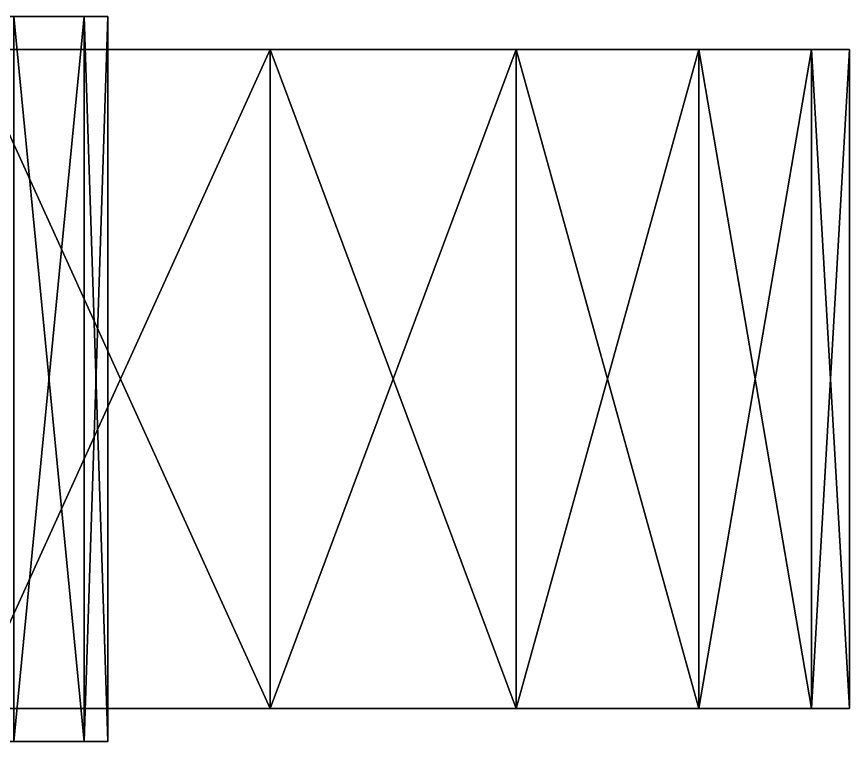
# Model space of a CAD drawing. Header units: millimetres. Extents: x -510 to 550, y -577 to 577.
# Drawn here: x 69.5 to 120, y -512 to -468 of the extents above; entities that cross this region are included whole.
import ezdxf

# ---------------------------------------------------------------- set-up
doc = ezdxf.new("R2010")
doc.units = ezdxf.units.MM
doc.layers.add('wheel_mid_right_visual_0', color=7, linetype='Continuous', true_color=0x14171a)
doc.layers.add('wheel_mid_right_visual_1', color=7, linetype='Continuous', true_color=0x7a858c)

msp = doc.modelspace()

# ---------------------------------------------------------------- linework, layer by layer
at = {"layer": 'wheel_mid_right_visual_0', "true_color": 0x14171a}
for points in [[(0, -470, -280), (117.694, -470, -256.589), (120, -470, -280)], [(0, -470, -280), (110.866, -470, -234.078), (117.694, -470, -256.589)], [(0, -470, -280), (99.776, -470, -213.331), (110.866, -470, -234.078)], [(0, -470, -280), (84.853, -470, -195.147), (99.776, -470, -213.331)], [(0, -470, -280), (66.668, -470, -180.224), (84.853, -470, -195.147)], [(0, -470, -280), (84.853, -470, -364.853), (66.668, -470, -379.776)], [(0, -470, -280), (99.776, -470, -346.668), (84.853, -470, -364.853)], [(0, -470, -280), (110.866, -470, -325.922), (99.776, -470, -346.668)], [(0, -470, -280), (117.694, -470, -303.411), (110.866, -470, -325.922)], [(0, -470, -280), (120, -470, -280), (117.694, -470, -303.411)], [(84.853, -470, -195.147), (66.668, -470, -180.224), (66.668, -510, -180.224)], [(84.853, -470, -195.147), (66.668, -510, -180.224), (84.853, -510, -195.147)], [(66.668, -470, -379.776), (84.853, -470, -364.853), (84.853, -510, -364.853)], [(66.668, -470, -379.776), (84.853, -510, -364.853), (66.668, -510, -379.776)], [(99.776, -470, -213.331), (84.853, -470, -195.147), (84.853, -510, -195.147)], [(99.776, -470, -213.331), (84.853, -510, -195.147), (99.776, -510, -213.332)], [(84.853, -470, -364.853), (99.776, -470, -346.668), (99.776, -510, -346.669)], [(84.853, -470, -364.853), (99.776, -510, -346.669), (84.853, -510, -364.853)], [(110.866, -470, -234.078), (99.776, -470, -213.331), (99.776, -510, -213.332)], [(110.866, -470, -234.078), (99.776, -510, -213.332), (110.866, -510, -234.078)], [(99.776, -470, -346.668), (110.866, -470, -325.922), (110.866, -510, -325.922)], [(99.776, -470, -346.668), (110.866, -510, -325.922), (99.776, -510, -346.669)], [(117.694, -470, -256.589), (110.866, -470, -234.078), (110.866, -510, -234.078)], [(117.694, -470, -256.589), (110.866, -510, -234.078), (117.694, -510, -256.589)], [(110.866, -470, -325.922), (117.694, -470, -303.411), (117.694, -510, -303.411)], [(110.866, -470, -325.922), (117.694, -510, -303.411), (110.866, -510, -325.922)], [(120, -470, -280), (117.694, -470, -256.589), (117.694, -510, -256.589)], [(120, -470, -280), (117.694, -510, -256.589), (120, -510, -280)], [(117.694, -470, -303.411), (120, -470, -280), (120, -510, -280)], [(117.694, -470, -303.411), (120, -510, -280), (117.694, -510, -303.411)], [(120, -510, -280), (117.694, -510, -256.589), (0, -510, -280)], [(117.694, -510, -256.589), (110.866, -510, -234.078), (0, -510, -280)], [(110.866, -510, -234.078), (99.776, -510, -213.332), (0, -510, -280)], [(99.776, -510, -213.332), (84.853, -510, -195.147), (0, -510, -280)], [(84.853, -510, -195.147), (66.668, -510, -180.224), (0, -510, -280)], [(66.668, -510, -379.776), (84.853, -510, -364.853), (0, -510, -280)], [(84.853, -510, -364.853), (99.776, -510, -346.669), (0, -510, -280)], [(99.776, -510, -346.669), (110.866, -510, -325.922), (0, -510, -280)], [(110.866, -510, -325.922), (117.694, -510, -303.411), (0, -510, -280)], [(117.694, -510, -303.411), (120, -510, -280), (0, -510, -280)]]:
    msp.add_3dface(points, dxfattribs=at)
at = {"layer": 'wheel_mid_right_visual_1', "true_color": 0x7a858c}
for points in [[(0, -468, -280), (73.559, -468, -265.368), (75, -468, -280)], [(0, -468, -280), (69.291, -468, -251.299), (73.559, -468, -265.368)], [(0, -468, -280), (73.559, -468, -294.632), (69.291, -468, -308.701)], [(0, -468, -280), (75, -468, -280), (73.559, -468, -294.632)], [(73.559, -468, -265.368), (69.291, -468, -251.299), (69.291, -512, -251.299)], [(73.559, -468, -265.368), (69.291, -512, -251.299), (73.559, -512, -265.368)], [(69.291, -468, -308.701), (73.559, -468, -294.632), (73.559, -512, -294.632)], [(69.291, -468, -308.701), (73.559, -512, -294.632), (69.291, -512, -308.701)], [(75, -468, -280), (73.559, -468, -265.368), (73.559, -512, -265.368)], [(75, -468, -280), (73.559, -512, -265.368), (75, -512, -280)], [(73.559, -468, -294.632), (75, -468, -280), (75, -512, -280)], [(73.559, -468, -294.632), (75, -512, -280), (73.559, -512, -294.632)], [(75, -512, -280), (73.559, -512, -265.368), (0, -512, -280)], [(73.559, -512, -265.368), (69.291, -512, -251.299), (0, -512, -280)], [(69.291, -512, -308.701), (73.559, -512, -294.632), (0, -512, -280)], [(73.559, -512, -294.632), (75, -512, -280), (0, -512, -280)]]:
    msp.add_3dface(points, dxfattribs=at)

doc.saveas('drawing.dxf')
